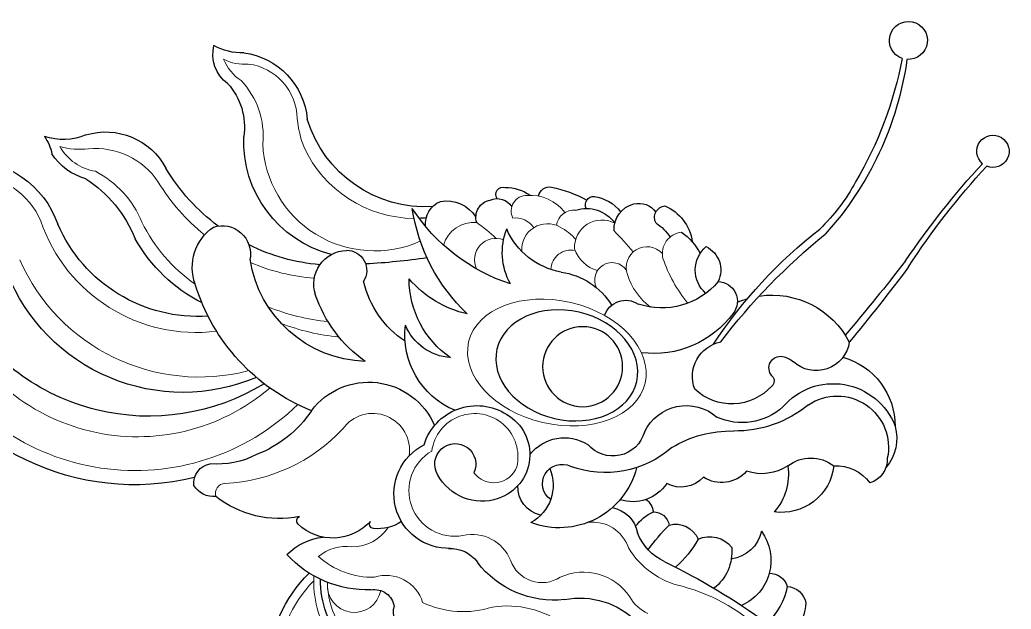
# Model space of a CAD drawing. Header units: inches. Extents: x 21 to 222, y 5 to 84.
# Drawn here: x 56.1 to 100.5, y 57.52 to 83.93 of the extents above; entities that cross this region are included whole.
import ezdxf

# ---------------------------------------------------------------- set-up
doc = ezdxf.new("R2010")
doc.units = ezdxf.units.IN
doc.header["$MEASUREMENT"] = 0
doc.layers.add('Cay', color=96, linetype='Continuous', lineweight=15)
doc.layers.add('LAYER4', color=250, linetype='Continuous', lineweight=9)
doc.layers.add('NETTHAY', color=7, linetype='Continuous')

# ---------------------------------------------------------------- blocks, each defined once
blk = doc.blocks.new('ro')
at = {"layer": 'LAYER4', "ltscale": 3000}
for centre, radius, start, end in [((4318.746, -10275.856), 3.106, 97.4258, 179.022), ((4318.583, -10270.36), 2.427, 264.3697, 297.64), ((4317.436, -10271.635), 2.436, 302.3819, 338.9308), ((4321.963, -10276.743), 4.438, 136.567, 185.7769), ((4309.471, -10275.182), 6.201, 339.1443, 354.2534), ((4311.36, -10276.919), 6.194, 245.9523, 357.5001), ((4326.372, -10276.002), 2.741, 278.9784, 330.8125), ((4327.633, -10273.324), 4.171, 263.7764, 285.7419), ((4309.108, -10274.527), 6.79, 270.6367, 335.063), ((4326.777, -10281.593), 4.142, 84.3944, 146.505), ((4329.357, -10283.637), 5.551, 117.4303, 157.5932), ((4333.738, -10283.149), 4.265, 92.0506, 156.763), ((4313.849, -10273.596), 11.062, 308.6876, 328.914), ((4302.766, -10282.449), 2.412, 85.9612, 142.984), ((4302.949, -10280.905), 0.862, 332.5923, 90.8414), ((4300.327, -10281.853), 0.998, 8.7482, 94.4709), ((4298.799, -10282.912), 1.509, 356.4444, 118.1478), ((4301.813, -10283.024), 1.414, 355.1939, 120.2085), ((4303.567, -10282.49), 1.197, 82.8957, 146.482), ((4314.312, -10293.165), 14.456, 126.49, 131.9828), ((4305.882, -10283.263), 1.728, 15.589, 95.5251), ((4321.211, -10278.531), 9.095, 262.9794, 341.168), ((4316.235, -10277.637), 8.884, 304.6119, 334.0752), ((4294.273, -10283.256), 1.181, 346.827, 83.9672), ((4325.63, -10307.802), 37.715, 136.829, 139.2292), ((4302.175, -10284.015), 2.459, 115.8697, 141.6201), ((4304.656, -10283.602), 1.18, 334.0475, 110.8877), ((4296.303, -10284.038), 1.154, 340.4085, 137.3731), ((4298.49, -10282.361), 1.926, 286.8214, 340.4481), ((4300.506, -10284.181), 1.117, 2.1438, 101.9838), ((4287.924, -10280.989), 7.916, 320.6558, 341.3167), ((4298.237, -10284.726), 0.963, 334.0179, 144.7446), ((4313.849, -10273.596), 11.062, 274.4158, 293.2779), ((4321.056, -10279.262), 10.828, 255.3516, 336.3892), ((4293.883, -10283.281), 3.69, 307.1317, 341.9405), ((4312.704, -10274.906), 12.184, 275.7956, 291.8603), ((4324.463, -10282.126), 11.27, 229.5304, 337.1693), ((4312.127, -10275.543), 12.393, 275.5711, 290.756), ((4324.604, -10282.369), 12.896, 225.8025, 331.1576), ((4305.83, -10294.504), 2.392, 7.6162, 193.4847), ((4311.465, -10294.133), 2.031, 35.3201, 189.2512), ((4320.063, -10286.503), 9.479, 222.9247, 267.4176), ((4306.946, -10296.375), 2.523, 259.3879, 60.1624), ((4304.776, -10294.577), 1.361, 200.8679, 323.7494), ((4319.592, -10296.542), 0.572, 344.4643, 85.5541), ((4299.296, -10300.197), 2.075, 82.0908, 161.7785), ((4312.576, -10297.144), 2.335, 212.9184, 270.9302), ((4305.965, -10301.082), 2.285, 76.9555, 157.8475), ((4293.362, -10297.142), 4.636, 282.44, 328.7355), ((4312.912, -10301.962), 2.5, 51.3234, 96.8544), ((4302.103, -10299.613), 1.849, 237.4068, 340.8384), ((4311.512, -10296.787), 4.378, 268.0892, 312.5942), ((4299.813, -10303.947), 3.063, 65.0113, 146.4612), ((4310.726, -10303.17), 2.107, 72.3347, 163.3307), ((4309.243, -10301.381), 4.732, 307.7554, 359.195), ((4308.978, -10301.406), 5.751, 327.3564, 3.1177), ((4296.948, -10311.501), 10.166, 104.7415, 135.9819), ((4312.486, -10301.621), 1.493, 191.0191, 4.7678), ((4295.377, -10301.191), 2.162, 293.878, 330.5289), ((4304.042, -10308.068), 5.314, 81.2823, 126.432), ((4306.459, -10297.786), 5.282, 252.2299, 295.1962)]:
    blk.add_arc(centre, radius, start, end, dxfattribs=at)
blk.add_ellipse((4301.286, -10289.29), major_axis=(-4.878, -1.137), ratio=0.68036, dxfattribs=at)
blk.add_ellipse((4309.359, -10306.41), major_axis=(6.984, 2.462), ratio=0.966527, start_param=-0.306238, end_param=0.427461, dxfattribs=at)
at = {"layer": 'NETTHAY', "ltscale": 200}
blk.add_circle((4299.862, -10289.52), 2.211, dxfattribs=at)
for centre, radius, start, end in [((4281.853, -10271.47), 1.05, 289.0082, 274.3787), ((4318.729, -10269.077), 3.078, 267.5753, 299.5008), ((4318.311, -10272.246), 1.995, 306.2043, 14.216), ((4319.139, -10276.182), 4.065, 97.6423, 175.0579), ((4299.87, -10270.025), 18.109, 187.9092, 222.1991), ((4303.205, -10268.434), 21.393, 190.854, 210.4953), ((4322.132, -10276.262), 3.574, 137.6899, 188.5082), ((4308.537, -10273.825), 6.852, 266.8144, 342.971), ((4277.178, -10277.609), 0.892, 310.3979, 292.7594), ((4312.134, -10277.052), 6.469, 284.5589, 2.3188), ((4326.238, -10280.314), 3.78, 73.2728, 152.0207), ((4328.596, -10273.702), 3.251, 247.01, 288.3407), ((4331.559, -10278.19), 2.395, 144.1414, 169.1214), ((4326.474, -10275.99), 3.245, 285.2357, 327.4095), ((4248.439, -10305.455), 39.701, 32.7212, 42.8961), ((4245.017, -10308.54), 44.576, 33.919, 42.7385), ((4333.919, -10283.417), 5.349, 89.2432, 160.5437), ((4313.433, -10272.903), 11.019, 306.6987, 329.2268), ((4293.896, -10274.422), 10.342, 208.0818, 226.3439), ((4331.203, -10285.074), 7.104, 123.0726, 158.3138), ((4303.163, -10286.858), 7.448, 102.2399, 118.3249), ((4301.679, -10280.206), 0.633, 11.2095, 98.622), ((4304.191, -10282.128), 2.53, 91.1317, 124.2566), ((4304.249, -10279.992), 0.408, 326.2011, 105.3305), ((4296.306, -10282.938), 2.523, 113.0469, 172.3844), ((4295.243, -10281.256), 0.644, 329.8959, 83.2614), ((4296.765, -10281.644), 1.163, 76.5951, 144.5025), ((4296.68, -10281.914), 1.447, 356.6929, 75.778), ((4299.556, -10282.344), 2.268, 97.9228, 142.2641), ((4299.244, -10280.562), 0.464, 333.9486, 93.9485), ((4304.588, -10281.164), 0.944, 65.8383, 148.8254), ((4304.805, -10281.245), 0.958, 341.9125, 79.795), ((4307.395, -10282.283), 1.934, 80.4206, 147.5403), ((4307.212, -10281.618), 1.341, 353.9064, 67.8587), ((4299.661, -10282.69), 1.924, 72.1893, 144.8465), ((4300.64, -10275.154), 10.302, 288.1765, 327.0322), ((4299.262, -10279.251), 10.135, 313.5176, 351.4403), ((4297.159, -10283.717), 2.533, 122.4518, 147.2795), ((4309.108, -10274.527), 6.79, 264.9613, 268.2235), ((4319.786, -10283.283), 1.562, 71.9046, 190.6774), ((4321.122, -10278.307), 8.437, 266.2285, 336.7619), ((4264.181, -10309.559), 35.288, 37.3546, 50.8614), ((4270.023, -10303.228), 27.105, 33.4759, 51.8763), ((4296.101, -10284.607), 3.047, 124.0007, 153.7738), ((4300.332, -10280.285), 4.064, 280.2138, 336.5877), ((4300.701, -10283.199), 3.603, 331.0708, 21.1239), ((4318.752, -10284.022), 2.694, 339.8868, 55.6636), ((4313.433, -10272.903), 11.019, 274.9894, 296.2457), ((4316.782, -10277.993), 9.001, 297.2693, 330.3231), ((4293.673, -10284.177), 1.448, 116.0869, 205.8359), ((4291.918, -10284.177), 1.715, 311.4968, 49.2957), ((4312.91, -10284.193), 1.111, 89.1821, 212.8521), ((4312.856, -10284.956), 1.874, 342.1716, 87.8458), ((4387.377, -10201.534), 133.598, 217.93521, 220.20365), ((4313.739, -10248.133), 35.753, 261.5173, 266.9852), ((4311.657, -10282.564), 6.671, 271.96, 351.3059), ((4375.973, -10213.149), 117.814, 216.96547, 219.5415), ((4301.604, -10288.167), 3.921, 98.083, 148.5622), ((4321.962, -10280.49), 10.448, 247.1049, 338.4304), ((4292.395, -10285.897), 1.089, 91.3353, 218.2346), ((4295.482, -10282.229), 4.043, 219.6423, 288.9592), ((4304.913, -10280.754), 5.995, 282.794, 319.2827), ((4304.158, -10284.664), 5.298, 304.6927, 359.9858), ((4306.591, -10283.524), 5.534, 303.9504, 346.7226), ((4310.777, -10281.761), 10.977, 291.8021, 343.1189), ((4289.399, -10290.387), 4.828, 81.6843, 152.4458), ((4307.467, -10283.066), 7.585, 305.6351, 341.0469), ((4289.399, -10290.387), 4.828, 66.7249, 73.8778), ((4297.48, -10287.081), 1.236, 18.5504, 123.6298), ((4295.927, -10283.334), 5.453, 216.4202, 277.2154), ((4323.835, -10280.101), 12.157, 238.4385, 329.2527), ((4305.162, -10287.761), 4.533, 293.0318, 6.8174), ((4306.954, -10286.091), 2.937, 274.3021, 337.3396), ((4286.952, -10287.885), 1.853, 188.3304, 312.9016), ((4291.839, -10290.063), 1.954, 339.1994, 78.4129), ((4324.624, -10282.111), 13.938, 256.2602, 335.0042), ((4286.543, -10292.8), 3.953, 105.7592, 180.3084), ((4289.058, -10290.217), 1.289, 101.3014, 130.8997), ((4288.919, -10289.587), 0.644, 317.8239, 100.2093), ((4286.008, -10294.12), 3.663, 40.4234, 158.8838), ((4289.662, -10290.299), 0.386, 133.4414, 229.2677), ((4311.688, -10294.339), 3.965, 37.0032, 156.6583), ((4291.617, -10288.619), 2.96, 221.786, 313.7871), ((4285.79, -10293.981), 2.838, 56.0907, 192.329), ((4291.445, -10286.642), 6.436, 230.7531, 270.6888), ((4291.045, -10289.265), 3.347, 227.7892, 294.6591), ((4294.131, -10294.221), 2.553, 25.1527, 131.4265), ((4305.707, -10294.724), 3.05, 16.7467, 122.7064), ((4320.155, -10288.429), 6.365, 213.6106, 249.2393), ((4305.348, -10294.378), 2.567, 120.1171, 251.399), ((4284.949, -10293.488), 2.452, 164.2114, 220.5896), ((4291.669, -10299.317), 6.242, 58.4992, 91.3462), ((4298.195, -10292.639), 1.822, 195.8454, 319.6848), ((4300.868, -10295.889), 2.437, 38.2999, 121.7903), ((4306.905, -10294.909), 1.135, 329.2939, 204.6201), ((4298.6, -10289.82), 5.558, 228.6913, 290.3384), ((4307.276, -10296.548), 3.022, 267.8462, 63.4219), ((4284.382, -10294.647), 1.365, 177.483, 253.0231), ((4287.246, -10296.651), 2.079, 52.2514, 127.7486), ((4320.033, -10290.315), 4.592, 242.311, 275.2903), ((4285.84, -10297.293), 2.29, 86.646, 144.1802), ((4288.867, -10294.666), 2.913, 186.7311, 277.947), ((4291.658, -10295.464), 3.172, 171.723, 221.1551), ((4289.965, -10292.789), 2.649, 236.9063, 288.4499), ((4292.18, -10294.112), 1.819, 220.8341, 303.5752), ((4301.153, -10294.023), 4.408, 194.2118, 290.8903), ((4301.009, -10295.992), 1.073, 305.2804, 116.4059), ((4303.829, -10296.082), 2.337, 156.7146, 241.7984), ((4320.272, -10295.957), 1.086, 352.8162, 80.2208), ((4294.428, -10294.505), 1.674, 222.0894, 297.8013), ((4305.429, -10294.184), 2.778, 251.0936, 331.9808), ((4297.099, -10294.704), 2.283, 214.141, 287.7513), ((4301.865, -10296.181), 1.58, 281.9246, 2.9236), ((4320.271, -10295.444), 1.258, 264.1328, 328.9689), ((4297.04, -10297.722), 1.1, 128.6034, 171.0282), ((4316.636, -10292.278), 5.64, 258.488, 308.4423), ((4295.944, -10298.423), 0.872, 89.3625, 170.804), ((4294.905, -10299.844), 2.522, 36.3425, 65.4408), ((4298.532, -10299.02), 1.731, 100.2797, 169.5853), ((4311.178, -10296.214), 2.271, 235.1876, 276.0981), ((4311.414, -10298.23), 0.241, 271.3521, 39.7012), ((4313.673, -10296.208), 2.791, 222.0179, 313.5534), ((4315.399, -10298.049), 0.268, 317.2283, 65.3567), ((4292.182, -10300.234), 2.732, 143.9736, 246.0986), ((4291.903, -10298.202), 1.976, 192.4099, 262.5167), ((4294.718, -10299.574), 1.341, 74.2305, 157.5549), ((4288.294, -10305.148), 9.654, 34.6989, 45.3169), ((4294.081, -10297.627), 2.953, 294.8761, 338.56), ((4292.836, -10300.448), 1.528, 65.1347, 142.5879), ((4298.324, -10296.437), 5.511, 208.4486, 229.1913), ((4313.857, -10302.231), 3.305, 44.5874, 83.7694), ((4294.183, -10299.75), 2.571, 174.8795, 232.0877), ((4307.184, -10301.421), 1.853, 87.1663, 144.0924), ((4312.762, -10335.793), 39.54, 116.1695, 125.7267), ((4301.453, -10297.116), 5.316, 263.5793, 322.7383), ((4311.762, -10295.831), 6.037, 268.1326, 317.478), ((4289.531, -10301.963), 1.02, 89.2471, 163.4864), ((4308.787, -10301.291), 5.567, 321.0122, 0.0887), ((4288.646, -10302.818), 1.15, 94.6801, 169.1427), ((4292.08, -10301.029), 3.586, 190.3439, 227.9439), ((4311.374, -10302.941), 1.094, 79.9621, 172.5119), ((4300.019, -10306.777), 4.459, 79.1391, 135.3684), ((4291.376, -10302.168), 3.883, 186.4092, 223.6225), ((4309.463, -10303.057), 0.867, 289.494, 17.3474)]:
    blk.add_arc(centre, radius, start, end, dxfattribs=at)
blk.add_ellipse((4300.738, -10289.446), major_axis=(3.864, 0.9), ratio=0.760377, dxfattribs=at)
blk.add_ellipse((4309.359, -10306.41), major_axis=(7.44, 2.623), ratio=0.966527, start_param=-0.306238, end_param=0.446301, dxfattribs=at)
blk.add_open_spline([(4349.574, -10302.709), (4349.314, -10302.992), (4348.33, -10304.061), (4348.709, -10306.872), (4345.988, -10308.784), (4343.222, -10311.864), (4344.639, -10317.002), (4344.484, -10323.718), (4340.686, -10330.643), (4334.525, -10334.66), (4328.792, -10335.996), (4324.343, -10337.969), (4320.284, -10339.45), (4318.837, -10341.376), (4318.328, -10342.053)], degree=3, knots=[0, 0, 0, 0, 14.169073, 53.423338, 92.598745, 129.693508, 201.755993, 276.21101, 389.45037, 481.686003, 541.921572, 606.790035, 664.676772, 696.067211, 696.067211, 696.067211, 696.067211], dxfattribs=at)

msp = doc.modelspace()

# ---------------------------------------------------------------- block references
at = {"layer": 'Cay', "xscale": -0.81, "yscale": 0.81, "zscale": 0.81}
msp.add_blockref('ro', (3564.194, 8402.898), dxfattribs=at)

doc.saveas('drawing.dxf')
